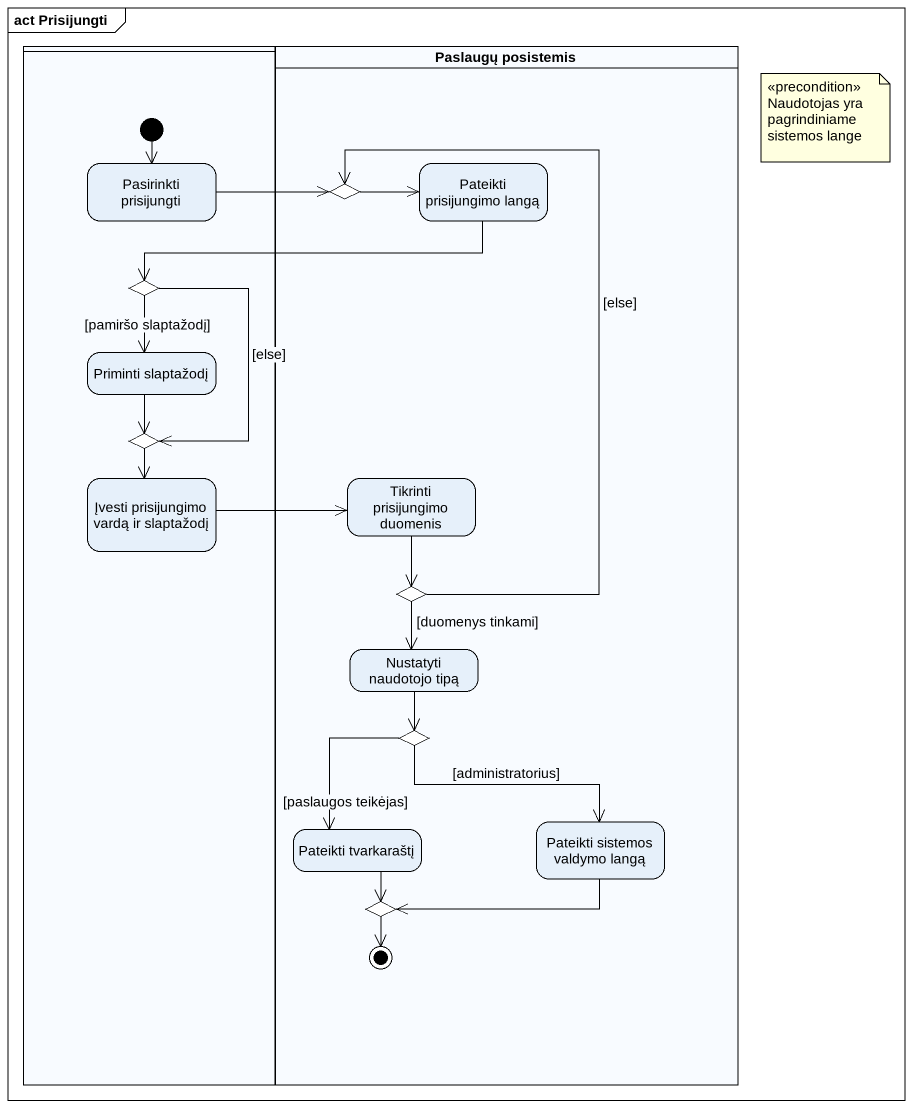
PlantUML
@startuml
mainframe act Prisijungti
hide empty description
state " " as lane1 <<partition>> {
  state "Pasirinkti prisijungti" as Pasirinkti_prisijungti
  state choice2 <<choice>>
  state "Priminti slaptažodį" as Priminti_slaptažodį
  state choice3 <<choice>>
  state "Įvesti prisijungimo vardą ir slaptažodį" as Įvesti_prisijungimo_vardą
  [*] --> Pasirinkti_prisijungti
}
state "Paslaugų posistemis" as Paslaugų_posistemis <<partition>> {
  state "Pateikti prisijungimo langą" as Pateikti_prisijungimo_langą
  state choice1 <<choice>>
  state "Tikrinti prisijungimo duomenis" as Tikrinti_prisijungimo
  state choice4 <<choice>>
  state "Nustatyti naudotojo tipą" as Nustatyti_naudotojo_tipą
  state choice5 <<choice>>
  state "Pateikti tvarkaraštį" as Pateikti_tvarkaraštį
  state "Pateikti sistemos valdymo langą" as Pateikti_sistemos_valdymo
  state choice6 <<choice>>
  choice6 --> [*]
}
Pasirinkti_prisijungti -right-> choice1
Pateikti_prisijungimo_langą -left-> choice2
choice1 -right-> Pateikti_prisijungimo_langą
choice2 --> Priminti_slaptažodį : [pamiršo slaptažodį]
choice2 --> choice3 : [else]
Priminti_slaptažodį --> choice3
choice3 --> Įvesti_prisijungimo_vardą
Įvesti_prisijungimo_vardą -right-> Tikrinti_prisijungimo
Tikrinti_prisijungimo --> choice4
choice4 -up-> choice1 : [else]
choice4 --> Nustatyti_naudotojo_tipą : [duomenys tinkami]
Nustatyti_naudotojo_tipą --> choice5
choice5 --> Pateikti_tvarkaraštį : [paslaugos teikėjas]
choice5 --> Pateikti_sistemos_valdymo : [administratorius]
Pateikti_tvarkaraštį --> choice6
Pateikti_sistemos_valdymo -left-> choice6
note as N1
  <<precondition>>
  Naudotojas yra pagrindiniame sistemos lange
end note
@enduml
